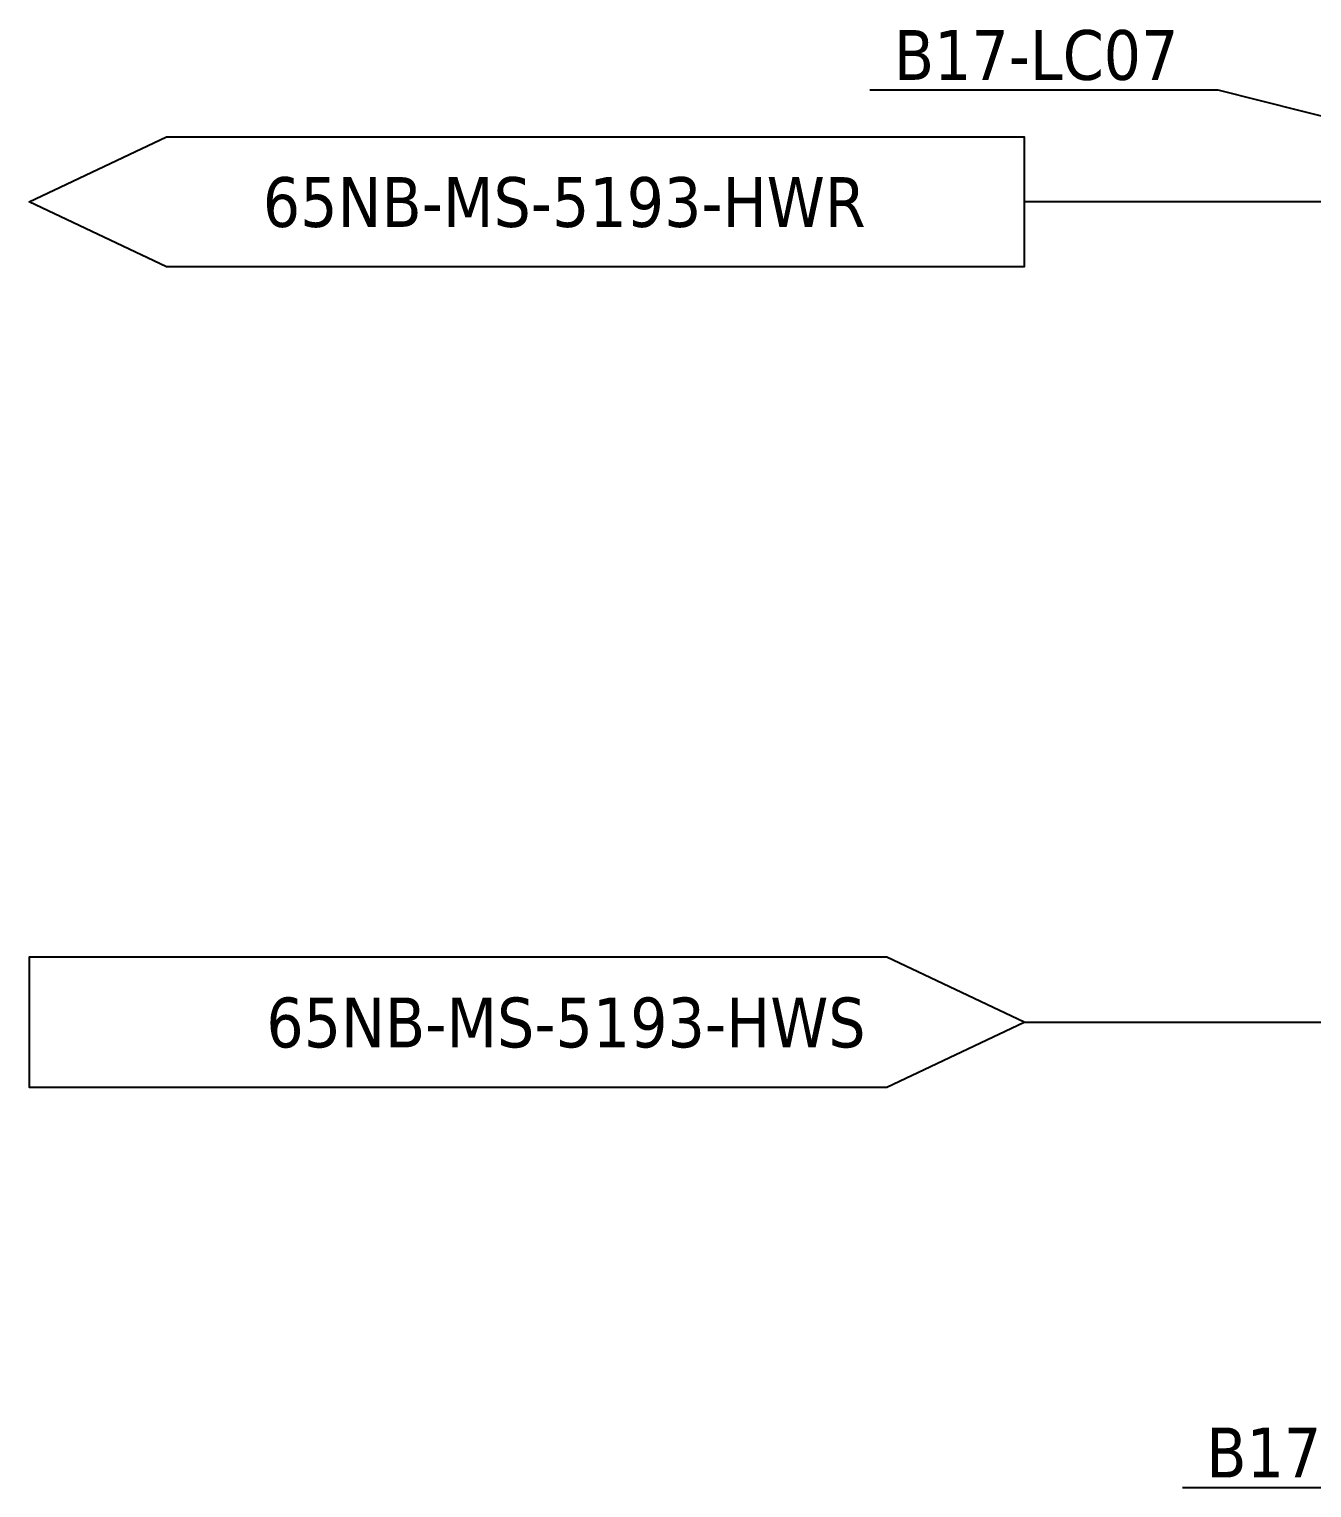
# Model space of a CAD drawing. Header units: millimetres. Extents: x -6314 to 11113, y -129 to 3675.
# Drawn here: x 1397 to 1684.8, y 767.2 to 1094.5 of the extents above; entities that cross this region are included whole.
import ezdxf

# ---------------------------------------------------------------- set-up
doc = ezdxf.new("R2010")
doc.units = ezdxf.units.MM
doc.layers.add('HW LINE', color=1, linetype='Continuous')
doc.layers.add('Reference', color=6, linetype='Continuous')
doc.dimstyles.new('ISO-25', dxfattribs={"dimtxt": 2.5, "dimasz": 2.5, "dimexe": 1.25, "dimexo": 0.625, "dimtad": 1, "dimtxsty": 'Standard', "dimcen": 2.5, "dimadec": 0, "dimazin": 0, "dimtfac": 1, "dimtmove": 0, "dimatfit": 3, "dimfxl": 1, "dimarcsym": 0})

msp = doc.modelspace()

# ---------------------------------------------------------------- linework, layer by layer
at = {"layer": 'HW LINE'}
msp.add_line((1846.59, 1055.63), (1620.28, 1055.73), dxfattribs=at)
msp.add_lwpolyline([(1620.28, 871.68), (1648.37, 871.68), (1752, 871.68), (1841.5, 871.68)], dxfattribs=at)
at = {"layer": 'Reference'}
for points in [[(1427.81, 1070.29), (1620.28, 1070.29), (1620.28, 1041.17), (1427.81, 1041.17), (1397.02, 1055.73)], [(1589.48, 886.24), (1397.02, 886.24), (1397.02, 857.12), (1589.48, 857.12), (1620.28, 871.68)]]:
    msp.add_lwpolyline(points, close=True, dxfattribs=at)

# ---------------------------------------------------------------- texts
at = {"char_height": 11.1664, "width": 777.1843, "attachment_point": 1}
for s, insert in [('{\\fTahoma|b0|i0|c0|p34;B17-LC07}', (1591.05, 1094.25)), ('{\\fTahoma|b0|i0|c0|p34;B17-LT07}', (1661.16, 780.73))]:
    msp.add_mtext(s, dxfattribs=dict(at, insert=insert))
at = {"char_height": 11.1664, "attachment_point": 3}
for s, insert in [('{\\fTahoma|b0|i0|c0|p34;65NB-MS-5193-HWR}', (1584.7, 1061.26)), ('{\\fTahoma|b0|i0|c0|p34;65NB-MS-5193-HWS}', (1584.7, 877.21))]:
    msp.add_mtext_dynamic_manual_height_columns(s, width=282.3154, gutter_width=8.96, heights=[0], dxfattribs=dict(at, insert=insert))

# ---------------------------------------------------------------- leaders
at = {"linetype": 'Continuous', "lineweight": -3}
for points in [[(1729.79, 1064.21), (1663.8, 1080.75), (1585.69, 1080.75)], [(1803.91, 848.44), (1733.91, 767.23), (1655.8, 767.23)]]:
    msp.add_leader(points, dimstyle='ISO-25', override={"dimscale": 10, "dimtad": 0}, dxfattribs=at)

doc.saveas('drawing.dxf')
